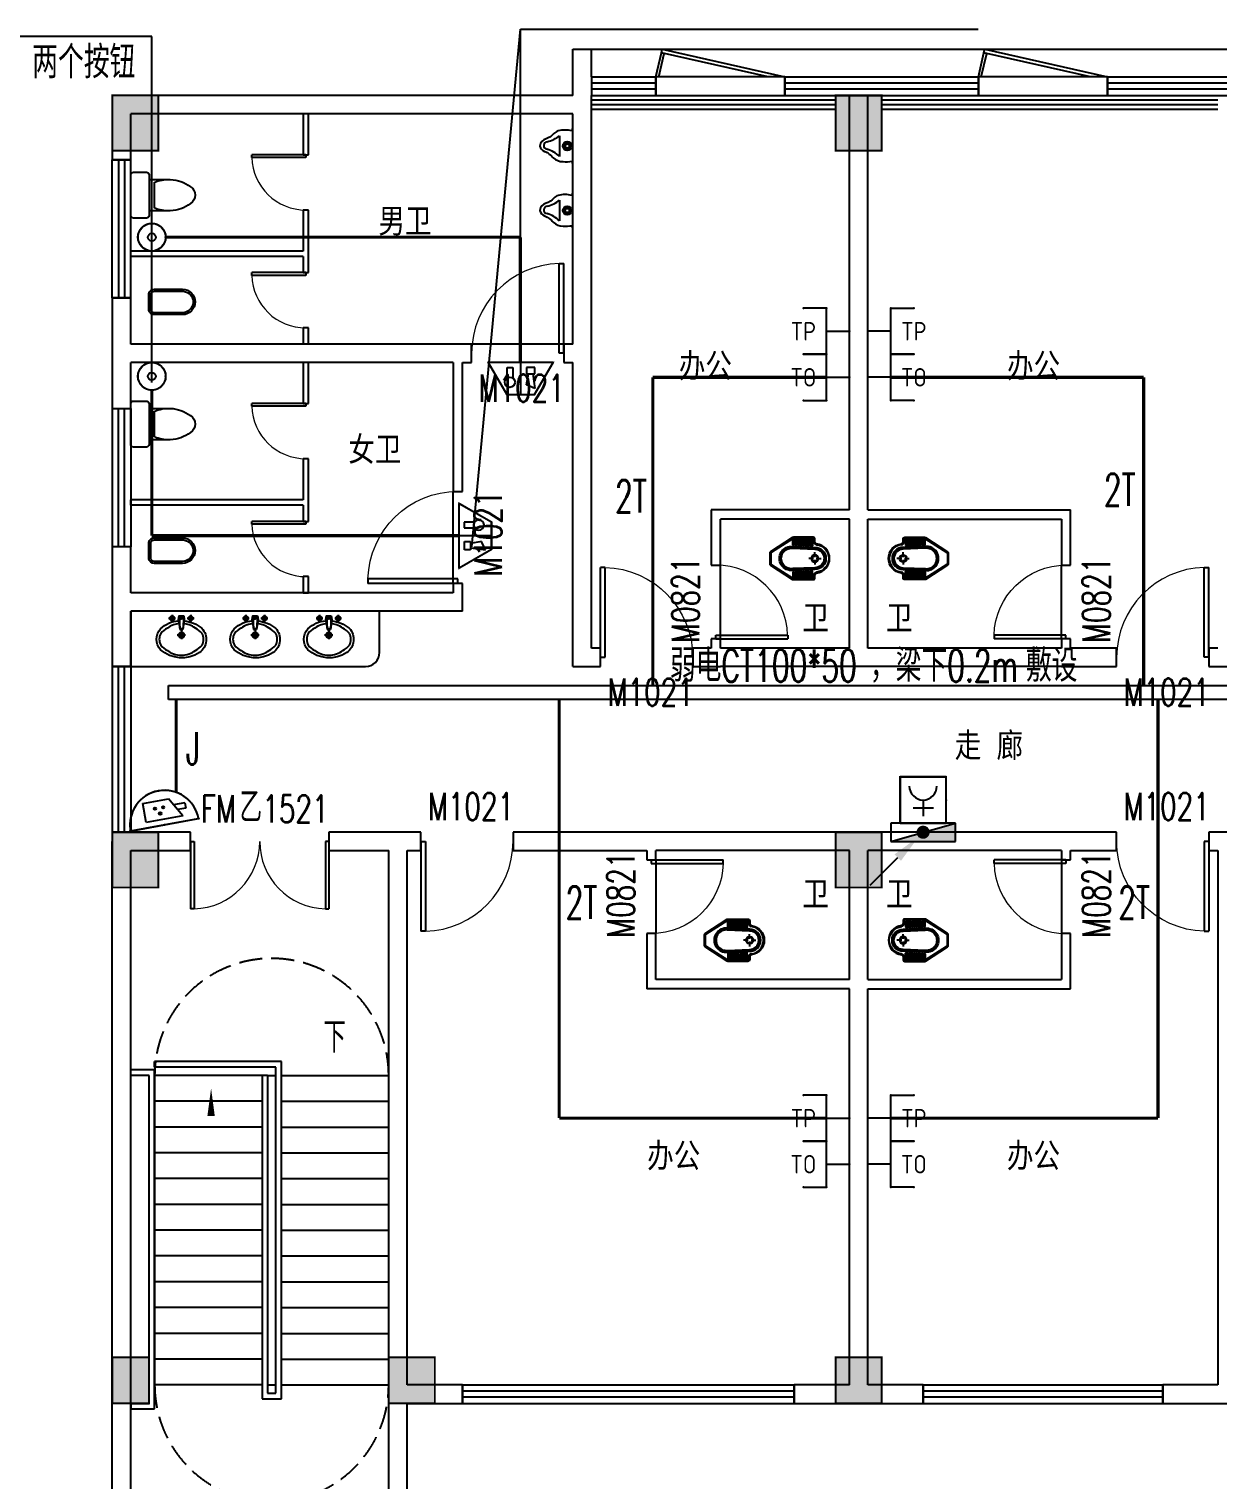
# Model space of a CAD drawing. Extents: x -6243262 to 3079315, y -2914302 to 172723.
# Drawn here: x -5603285 to -5590381, y -785745 to -770003 of the extents above; entities that cross this region are included whole.
import ezdxf
from ezdxf.enums import TextEntityAlignment as Align

# ---------------------------------------------------------------- set-up
doc = ezdxf.new("R2010")
doc.units = 0
doc.header["$LTSCALE"] = 1000
doc.linetypes.add('DASH', pattern=[0.35, 0.25, -0.1])
for name, color, linetype in [('0-柱网', 2, 'Continuous'), ('0-铝板', 32, 'Continuous'), ('A-FLOR-OTHER1-ON', 253, 'Continuous'), ('CABLETRAY', 4, 'Continuous'), ('DIM-消防', 3, 'Continuous'), ('DIM_SYMB', 3, 'Continuous'), ('DOOR_FIRE', 4, 'Continuous'), ('DOOR_FIRE_TEXT', 7, 'Continuous'), ('EQUIP-安防', 3, 'Continuous'), ('EQUIP-消防', 3, 'Continuous'), ('EQUIP-通讯', 3, 'Continuous'), ('EQUIP_消火栓', 7, 'Continuous'), ('HANDRAIL', 3, 'Continuous'), ('LWIRE', 4, 'Continuous'), ('PUB_TEXT', 7, 'Continuous'), ('STAIR', 2, 'Continuous'), ('TEL_TEXT', 7, 'Continuous'), ('WALL', 9, 'Continuous'), ('WALL-PARAPET', 6, 'Continuous'), ('WINDOW', 4, 'Continuous'), ('WINDOW_TEXT', 7, 'Continuous'), ('WIRE-通讯', 4, 'Continuous'), ('洁具', 253, 'Continuous')]:
    doc.layers.add(name, color=color, linetype=linetype)
doc.styles.add('-宋体', font='', dxfattribs={"width": 0.8})
doc.styles.add('_TCH_DIM', font='SIMPLEX', dxfattribs={"bigfont": 'GBCBIG'})
doc.styles.add('_TCH_WINDOW', font='SIMPLEX', dxfattribs={"height": 3.5, "bigfont": 'GBCBIG'})
doc.styles.add('_TEL_ATTDEF', font='gbenor', dxfattribs={"bigfont": 'gbcbig'})
doc.styles.add('_TEL_DIM', font='SIMPLEX', dxfattribs={"width": 0.8, "height": 3.5, "bigfont": 'HZTXT'})
doc.styles.get("Standard").update_dxf_attribs({"font": 'gbenor.shx', "bigfont": 'gbcbig.shx'})
doc.styles.get('-宋体').set_extended_font_data('SimSun')

# ---------------------------------------------------------------- blocks, each defined once
blk = doc.blocks.new('$plan$00002871')
at = {"layer": '洁具', "color": 0}
for p, q in [((0, -475), (0, -423)), ((-15, -490), (-67, -490)), ((0, -505), (0, -557)), ((15, -490), (67, -490))]:
    blk.add_line(p, q, dxfattribs=at)
for points in [[(159, -508, -0.88995), (-159, -508, 0.380538), (-179, -491), (-210, -491, -0.414214), (-230, -471), (-230, -258, -0.144595), (-227, -247), (-73, -9, -0.254383), (-56, 0), (56, 0, -0.254383), (73, -9), (227, -247, -0.144595), (230, -258), (230, -471, -0.414214), (210, -491), (179, -491, 0.380538)], [(120, -491), (130, -252, 1.134994), (-130, -252), (-120, -491, 0.992594)], [(105, -490), (115, -251, 1.141146), (-115, -251), (-105, -490, 0.994896)], [(100, -490), (110, -251, 1.143479), (-110, -251), (-100, -490, 0.995777)], [(-149, -264, 1), (-149, -252), (-207, -252, 1), (-207, -264)], [(-148, -287, 1), (-148, -275), (-207, -275, 1), (-207, -287)], [(-147, -307, 1), (-147, -295), (-207, -295, 1), (-207, -307)], [(-149, -263, 1), (-149, -253), (-207, -253, 1), (-207, -263)], [(-148, -286, 1), (-148, -276), (-207, -276, 1), (-207, -286)], [(-147, -306, 1), (-147, -296), (-207, -296, 1), (-207, -306)], [(148, -287, -1), (148, -275), (207, -275, -1), (207, -287)], [(147, -307, -1), (147, -295), (207, -295, -1), (207, -307)], [(148, -286, -1), (148, -276), (207, -276, -1), (207, -286)], [(147, -306, -1), (147, -296), (207, -296, -1), (207, -306)], [(149, -264, -1), (149, -252), (207, -252, -1), (207, -264)], [(149, -263, -1), (149, -253), (207, -253, -1), (207, -263)], [(-146, -330, 1), (-146, -319), (-207, -319, 1), (-207, -330)], [(-146, -352, 1), (-146, -341), (-207, -341, 1), (-207, -352)], [(-145, -376, 1), (-145, -364), (-207, -364, 1), (-207, -376)], [(-144, -399, 1), (-144, -388), (-207, -388, 1), (-207, -399)], [(-143, -423, 1), (-143, -411), (-207, -411, 1), (-207, -423)], [(-141, -444, 1), (-141, -432), (-207, -432, 1), (-207, -444)], [(-141, -464, 1), (-141, -453), (-207, -453, 1), (-207, -464)], [(-146, -329, 1), (-146, -320), (-207, -320, 1), (-207, -329)], [(-146, -351, 1), (-146, -342), (-207, -342, 1), (-207, -351)], [(-145, -375, 1), (-145, -365), (-207, -365, 1), (-207, -375)], [(-144, -398, 1), (-144, -389), (-207, -389, 1), (-207, -398)], [(-143, -422, 1), (-143, -412), (-207, -412, 1), (-207, -422)], [(-141, -443, 1), (-141, -433), (-207, -433, 1), (-207, -443)], [(-141, -463, 1), (-141, -454), (-207, -454, 1), (-207, -463)], [(141, -444, -1), (141, -432), (207, -432, -1), (207, -444)], [(141, -464, -1), (141, -453), (207, -453, -1), (207, -464)], [(141, -443, -1), (141, -433), (207, -433, -1), (207, -443)], [(141, -463, -1), (141, -454), (207, -454, -1), (207, -463)], [(143, -423, -1), (143, -411), (207, -411, -1), (207, -423)], [(144, -399, -1), (144, -388), (207, -388, -1), (207, -399)], [(143, -422, -1), (143, -412), (207, -412, -1), (207, -422)], [(145, -376, -1), (145, -364), (207, -364, -1), (207, -376)], [(144, -398, -1), (144, -389), (207, -389, -1), (207, -398)], [(146, -352, -1), (146, -341), (207, -341, -1), (207, -352)], [(145, -375, -1), (145, -365), (207, -365, -1), (207, -375)], [(146, -330, -1), (146, -319), (207, -319, -1), (207, -330)], [(146, -351, -1), (146, -342), (207, -342, -1), (207, -351)], [(146, -329, -1), (146, -320), (207, -320, -1), (207, -329)]]:
    blk.add_lwpolyline(points, format="xyb", close=True, dxfattribs=at)
blk.add_lwpolyline([(-149, -507, 0.380538), (-179, -481), (-210, -481, -0.414214), (-220, -471), (-220, -258, -0.144595), (-218, -253), (-64, -15, -0.254383), (-56, -10), (56, -10, -0.254383), (64, -15), (218, -253, -0.144595), (220, -258), (220, -471, -0.414214), (210, -481), (179, -481, 0.380538), (149, -507, 0.380538)], format="xyb", dxfattribs=at)
for radius in [40, 31.7]:
    blk.add_circle((0, -490), radius, dxfattribs=at)
blk.add_arc((0, -490), 150, 186.665, 353.335, dxfattribs=at)
blk = doc.blocks.new('1#柱网')
at = {"layer": '0-柱网'}
for points in [[(494005, 93967), (494005, 93367), (494505, 93367), (494505, 93967)], [(501855, 93967), (501855, 93367), (502355, 93367), (502355, 93967)], [(494005, 85967), (494005, 85367), (494505, 85367), (494505, 85967)], [(501855, 85967), (501855, 85367), (502355, 85367), (502355, 85967)], [(494005, 80267), (494005, 79767), (494405, 79767), (494405, 80267)], [(497005, 80267), (497005, 79767), (497505, 79767), (497505, 80267)], [(501855, 80267), (501855, 79767), (502355, 79767), (502355, 80267)]]:
    blk.add_hatch(color=0, dxfattribs=at).paths.add_polyline_path(points)
at = {"layer": '0-柱网', "color": 0, "const_width": 20}
for points in [[(494005, 93967), (494005, 93367), (494505, 93367), (494505, 93967), (494005, 93967)], [(501855, 93967), (501855, 93367), (502355, 93367), (502355, 93967), (501855, 93967)], [(494005, 85967), (494005, 85367), (494505, 85367), (494505, 85967), (494005, 85967)], [(501855, 85967), (501855, 85367), (502355, 85367), (502355, 85967), (501855, 85967)], [(494005, 80267), (494005, 79767), (494405, 79767), (494405, 80267), (494005, 80267)], [(497005, 80267), (497005, 79767), (497505, 79767), (497505, 80267), (497005, 80267)], [(501855, 80267), (501855, 79767), (502355, 79767), (502355, 80267), (501855, 80267)]]:
    blk.add_lwpolyline(points, dxfattribs=at)
blk = doc.blocks.new('A$C22252488')
at = {"layer": '0-铝板', "color": 0}
blk.add_lwpolyline([(1218, 0), (60, 261), (69, 300), (1400, 0)], dxfattribs=at)
at = {"layer": 'WINDOW', "color": 0}
for points in [[(0, 0), (60, 261)], [(31, 0), (90, 254)]]:
    blk.add_lwpolyline(points, dxfattribs=at)
blk = doc.blocks.new('$WINLIB2D$00000001')
at = {"color": 0}
for points in [[(-0.5, 0.5), (-0.5, -0.5)], [(-0.5, 0.5), (0.5, 0.5)], [(0.5, -0.5), (0.5, 0.5)], [(0.5, 0.1667), (-0.5, 0.1667)], [(0.5, -0.1667), (-0.5, -0.1667)], [(-0.5, -0.5), (0.5, -0.5)]]:
    blk.add_lwpolyline(points, dxfattribs=at)
blk = doc.blocks.new('$DorLib2D$00000001')
at = {"color": 0}
for p, q in [((0.45, 0.975), (0.5, 0.975)), ((0.45, 0), (0.45, 0.975)), ((0.5, 0), (0.5, 0.975)), ((0.5, 0), (0.45, 0))]:
    blk.add_line(p, q, dxfattribs=at)
at = {"color": 0, "lineweight": 13}
blk.add_arc((0.475, 0), 0.975, 91.4693, 180, dxfattribs=at)
blk = doc.blocks.new('$DorLib2D$00000002')
at = {"color": 0}
for p, q in [((-0.5, 0), (-0.5, 0.4875)), ((-0.475, 0.4875), (-0.5, 0.4875)), ((-0.475, 0), (-0.475, 0.4875)), ((0.475, 0), (0.475, 0.4875)), ((0.475, 0.4875), (0.5, 0.4875)), ((0.5, 0), (0.5, 0.4875)), ((-0.5, 0), (-0.475, 0)), ((0.5, 0), (0.475, 0))]:
    blk.add_line(p, q, dxfattribs=at)
at = {"color": 0, "lineweight": 13}
for centre, start, end in [((-0.4875, 0), 0, 88.53072), ((0.4875, 0), 91.46928, 180)]:
    blk.add_arc(centre, 0.4875, start, end, dxfattribs=at)
blk = doc.blocks.new('$plan$00003671')
at = {"layer": '洁具', "color": 0}
for p, q in [((-101, 10), (-101, -63)), ((-25, 0), (-32, -39)), ((-25, 0), (25, 0)), ((-25, 0), (-17, -148)), ((25, 0), (17, -148)), ((25, 0), (32, -39)), ((101, 10), (101, -63)), ((-64, -27), (-138, -27)), ((-32, -39), (-17, -148)), ((-24, -20), (24, -20)), ((-17, -138), (17, -138)), ((-17, -148), (17, -148)), ((32, -39), (17, -148)), ((138, -27), (64, -27)), ((45, -209), (-45, -209)), ((0, -164), (0, -254))]:
    blk.add_line(p, q, dxfattribs=at)
blk.add_lwpolyline([(25, 0), (32, -39), (30, -54, -0.144626), (222, -135, -0.454002), (196, -399, -0.337627), (-227, -368, -0.376635), (-227, -140, -0.17218), (-30, -54), (-32, -39), (-25, 0)], format="xyb", close=True, dxfattribs=at)
for centre, radius in [((-101, -27), 25.2), ((-101, -27), 15.1), ((101, -27), 25.2), ((101, -27), 15.1), ((0, -209), 30.2), ((0, -209), 20.2)]:
    blk.add_circle(centre, radius, dxfattribs=at)
for centre, radius, start, end in [((-19, -374), 275, 118.8696, 138.2267), ((-16, -304), 218, 108.3074, 128.6169), ((0, -351), 268, 95.4714, 108.3074), ((-1, -27), 7.25, 80.5252, 279.4748), ((1, -27), 7.25, 260.5252, 99.4748), ((0, -351), 268, 71.6926, 84.5286), ((16, -304), 218, 51.3831, 71.6926), ((19, -374), 275, 41.7733, 61.1304), ((-102, -254), 138, 152.5904, 207.4096), ((102, -254), 138, 332.5904, 27.4096), ((-19, -135), 275, 221.7733, 241.1304), ((-16, -205), 218, 231.3831, 251.6926), ((0, -158), 268, 251.6926, 288.3074), ((16, -205), 218, 288.3074, 308.6169), ((19, -135), 275, 298.8696, 318.2267)]:
    blk.add_arc(centre, radius, start, end, dxfattribs=at)
blk = doc.blocks.new('$plan$00002813')
at = {"layer": '洁具', "color": 0}
blk.add_line((-112, -146), (114, -146), dxfattribs=at)
blk.add_lwpolyline([(-185, 0), (-185, -10), (-164, -10, 0.125587), (-163, -162, 0.087699), (-135, -207, -0.142493), (-79, -292, 0.309604), (0, -360, 0.229829), (59, -308, -0.1358), (128, -215, 0.187963), (170, -108, 0.056569), (165, -10), (185, -10), (185, 0)], format="xyb", close=True, dxfattribs=at)
for radius in [47.3, 34.6, 22.1]:
    blk.add_circle((0, -62), radius, dxfattribs=at)
for centre, radius, start, end in [((-382, -363), 346, 14.0616, 38.7001), ((335, -366), 312, 135.2868, 164.3913), ((-6, -276), 40.9, 183.6565, 351.9398)]:
    blk.add_arc(centre, radius, start, end, dxfattribs=at)
blk = doc.blocks.new('$plan$00002866')
at = {"layer": '洁具', "color": 0}
for points in [[(-366, 138), (-59, 138, -0.388189), (0, 88), (0, -88, -0.388189), (-59, -138), (-366, -138, -0.97895)], [(-58, -116), (-376, -116, -0.936623), (-366, 117), (-58, 117, -0.381636), (-21, 86), (-21, -86, -0.399536)]]:
    blk.add_lwpolyline(points, format="xyb", close=True, dxfattribs=at)
blk.add_lwpolyline([(-306, 117, 0, 0, 0.440649), (-316, 108, 0, 0, 0), (-316, -106, 0, 0, 0.411645), (-307, -115, 1.5, 1.5, 0)], format="xyseb", dxfattribs=at)
blk = doc.blocks.new('$plan$00002826')
at = {"layer": '洁具', "color": 0}
for p, q in [((-200, 170), (-200, -170)), ((-260, -140), (-260, 140))]:
    blk.add_line(p, q, dxfattribs=at)
blk.add_lwpolyline([(-650, 92, 0.537872), (-650, -92, 0.149947), (-430, -170), (-200, -170), (-200, -220, 0.414214), (-170, -250), (-30, -250, 0.414214), (0, -220), (0, 220, 0.414214), (-30, 250), (-170, 250, 0.414214), (-200, 220), (-200, 170), (-430, 170, 0.149947)], format="xyb", close=True, dxfattribs=at)
for centre, start, end in [((-413, -227), 67.4505, 91.4725), ((-413, 227), 268.6339, 292.5495)]:
    blk.add_arc(centre, 398, start, end, dxfattribs=at)
blk = doc.blocks.new('55')
at = {"color": 8}
blk.add_lwpolyline([(1535395.1, -776952.2), (1535395.1, -777552.2), (1537945.1, -777552.2, 0.4142136), (1538095.1, -777402.2), (1538095.1, -776952.2)], format="xyb", dxfattribs=at)
at = {"color": 8, "linetype": 'DASH'}
for centre, start, end in [((1536925.1, -781992.2), 359.99984, 180.00017), ((1536925.1, -785352.2), 179.99983, 0.00016)]:
    blk.add_arc(centre, 1270, start, end, dxfattribs=at)
at = {"layer": '0-铝板', "color": 8}
blk.add_lwpolyline([(1540395.1, -770852.2), (1575895.1, -770852.2), (1575895.1, -779352.2)], dxfattribs=at)
at = {"layer": 'A-FLOR-OTHER1-ON', "color": 8}
for points in [[(1540395.1, -771352.2), (1543045.1, -771352.2)], [(1543545.1, -771352.2), (1547195.1, -771352.2)], [(1540395.1, -771502.2), (1543045.1, -771502.2)], [(1543545.1, -771502.2), (1547195.1, -771502.2)]]:
    blk.add_lwpolyline(points, dxfattribs=at)
at = {"layer": 'DIM_SYMB', "color": 8}
blk.add_lwpolyline([(1537582.6, -781852.2, 0, 0, 0), (1537582.6, -786102.2, 0, 0, 0), (1536267.6, -786102.2, 0, 0, 0), (1536267.6, -782132.2, 0, 80, 0), (1536267.6, -782432.2, 0, 0, 0)], format="xyseb", dxfattribs=at)
at = {"layer": 'HANDRAIL', "color": 8}
for p, q in [((1535655.1, -781932.2), (1535395.1, -781932.2)), ((1535395.1, -781992.2), (1535395.1, -781932.2)), ((1535595.1, -781992.2), (1535395.1, -781992.2)), ((1535595.1, -785552.2), (1535595.1, -781992.2)), ((1535655.1, -785612.2), (1535655.1, -781932.2)), ((1535395.1, -785552.2), (1535595.1, -785552.2)), ((1535395.1, -785552.2), (1535395.1, -785612.2)), ((1535395.1, -785612.2), (1535655.1, -785612.2))]:
    blk.add_line(p, q, dxfattribs=at)
at = {"layer": 'STAIR', "color": 8}
for p, q in [((1537030.1, -781842.2), (1535655.1, -781842.2)), ((1535655.1, -781902.2), (1535655.1, -781842.2)), ((1537030.1, -785502.2), (1537030.1, -781842.2)), ((1536970.1, -781902.2), (1535655.1, -781902.2)), ((1535655.1, -781992.2), (1535655.1, -785352.2)), ((1536820.1, -781992.2), (1535655.1, -781992.2)), ((1536880.1, -781992.2), (1536820.1, -781992.2)), ((1536820.1, -781992.2), (1536820.1, -785502.2)), ((1536880.1, -781992.2), (1536820.1, -781992.2)), ((1536880.1, -781992.2), (1536880.1, -785352.2)), ((1536880.1, -781992.2), (1536880.1, -785442.2)), ((1536880.1, -781992.2), (1536970.1, -781992.2)), ((1536970.1, -785442.2), (1536970.1, -781902.2)), ((1536970.1, -785352.2), (1536970.1, -781992.2)), ((1537030.1, -781992.2), (1538195.1, -781992.2)), ((1538195.1, -785352.2), (1538195.1, -781992.2)), ((1536820.1, -782272.2), (1535655.1, -782272.2)), ((1537030.1, -782272.2), (1538195.1, -782272.2)), ((1536820.1, -782552.2), (1535655.1, -782552.2)), ((1537030.1, -782552.2), (1538195.1, -782552.2)), ((1536820.1, -782832.2), (1535655.1, -782832.2)), ((1537030.1, -782832.2), (1538195.1, -782832.2)), ((1536820.1, -783112.2), (1535655.1, -783112.2)), ((1537030.1, -783112.2), (1538195.1, -783112.2)), ((1536820.1, -783392.2), (1535655.1, -783392.2)), ((1537030.1, -783392.2), (1538195.1, -783392.2)), ((1536820.1, -783672.2), (1535655.1, -783672.2)), ((1537030.1, -783672.2), (1538195.1, -783672.2)), ((1536820.1, -783952.2), (1535655.1, -783952.2)), ((1537030.1, -783952.2), (1538195.1, -783952.2)), ((1536820.1, -784232.2), (1535655.1, -784232.2)), ((1537030.1, -784232.2), (1538195.1, -784232.2)), ((1536820.1, -784512.2), (1535655.1, -784512.2)), ((1537030.1, -784512.2), (1538195.1, -784512.2)), ((1536820.1, -784792.2), (1535655.1, -784792.2)), ((1537030.1, -784792.2), (1538195.1, -784792.2)), ((1536820.1, -785072.2), (1535655.1, -785072.2)), ((1537030.1, -785072.2), (1538195.1, -785072.2)), ((1536820.1, -785352.2), (1535655.1, -785352.2)), ((1536820.1, -785502.2), (1537030.1, -785502.2)), ((1536880.1, -785352.2), (1536970.1, -785352.2)), ((1536880.1, -785442.2), (1536970.1, -785442.2)), ((1537030.1, -785352.2), (1538195.1, -785352.2))]:
    blk.add_line(p, q, dxfattribs=at)
for points in [[(1540395.1, -771402.2), (1543045.1, -771402.2)], [(1540395.1, -771452.2), (1543045.1, -771452.2)], [(1543545.1, -771402.2), (1547195.1, -771402.2)], [(1543545.1, -771452.2), (1547195.1, -771452.2)]]:
    blk.add_lwpolyline(points, dxfattribs=at)
at = {"layer": 'WALL', "color": 8}
for p, q in [((1540195.1, -771252.2), (1540195.1, -770852.2)), ((1540195.1, -770852.2), (1540395.1, -770852.2)), ((1540395.1, -771152.2), (1540395.1, -770852.2)), ((1540395.1, -771152.2), (1540395.1, -771352.2)), ((1542495.1, -771152.2), (1541095.1, -771152.2)), ((1541095.1, -771152.2), (1541095.1, -771352.2)), ((1542495.1, -771352.2), (1542495.1, -771152.2)), ((1545995.1, -771152.2), (1544595.1, -771152.2)), ((1544595.1, -771152.2), (1544595.1, -771352.2)), ((1545995.1, -771352.2), (1545995.1, -771152.2)), ((1540195.1, -771352.2), (1540195.1, -771252.2)), ((1535195.1, -771352.2), (1535195.1, -772052.2)), ((1540195.1, -771352.2), (1535195.1, -771352.2)), ((1540395.1, -771452.2), (1540395.1, -771352.2)), ((1540395.1, -774152.2), (1540395.1, -771452.2)), ((1541095.1, -771352.2), (1542495.1, -771352.2)), ((1543195.1, -775852.2), (1543195.1, -771352.2)), ((1543195.1, -771352.2), (1543395.1, -771352.2)), ((1543395.1, -775852.2), (1543395.1, -771352.2)), ((1544595.1, -771352.2), (1545995.1, -771352.2)), ((1535395.1, -772052.2), (1535395.1, -771552.2)), ((1540195.1, -771552.2), (1535395.1, -771552.2)), ((1540195.1, -774052.2), (1540195.1, -771552.2)), ((1535195.1, -772052.2), (1535395.1, -772052.2)), ((1535395.1, -773552.2), (1535195.1, -773552.2)), ((1535195.1, -773552.2), (1535195.1, -774152.2)), ((1535395.1, -774052.2), (1535395.1, -773552.2)), ((1535195.1, -774152.2), (1535195.1, -774752.2)), ((1537295.1, -774052.2), (1535395.1, -774052.2)), ((1538895.1, -774052.2), (1537295.1, -774052.2)), ((1539095.1, -774052.2), (1538895.1, -774052.2)), ((1539095.1, -774252.2), (1539095.1, -774052.2)), ((1540195.1, -774052.2), (1540095.1, -774052.2)), ((1540095.1, -774052.2), (1540095.1, -774252.2)), ((1540395.1, -777352.2), (1540395.1, -774152.2)), ((1537295.1, -774252.2), (1535395.1, -774252.2)), ((1535395.1, -774752.2), (1535395.1, -774252.2)), ((1538895.1, -774252.2), (1537295.1, -774252.2)), ((1538895.1, -774252.2), (1538895.1, -775652.2)), ((1538995.1, -775652.2), (1538995.1, -774252.2)), ((1538995.1, -774252.2), (1539095.1, -774252.2)), ((1540095.1, -774252.2), (1540195.1, -774252.2)), ((1540195.1, -777552.2), (1540195.1, -774252.2)), ((1535195.1, -774752.2), (1535395.1, -774752.2)), ((1538895.1, -775652.2), (1538995.1, -775652.2)), ((1543195.1, -775852.2), (1541695.1, -775852.2)), ((1541695.1, -775852.2), (1541695.1, -776452.2)), ((1543395.1, -775852.2), (1545595.1, -775852.2)), ((1545595.1, -776452.2), (1545595.1, -775852.2)), ((1543195.1, -775952.2), (1541795.1, -775952.2)), ((1541795.1, -776452.2), (1541795.1, -775952.2)), ((1543195.1, -777352.2), (1543195.1, -775952.2)), ((1543395.1, -777352.2), (1543395.1, -775952.2)), ((1543395.1, -775952.2), (1545495.1, -775952.2)), ((1545495.1, -775952.2), (1545495.1, -776452.2)), ((1535395.1, -776252.2), (1535195.1, -776252.2)), ((1535195.1, -776252.2), (1535195.1, -776852.2)), ((1535395.1, -776752.2), (1535395.1, -776252.2)), ((1541695.1, -776452.2), (1541795.1, -776452.2)), ((1545495.1, -776452.2), (1545595.1, -776452.2)), ((1538995.1, -776652.2), (1538895.1, -776652.2)), ((1538895.1, -776652.2), (1538895.1, -776752.2)), ((1538995.1, -776952.2), (1538995.1, -776652.2)), ((1538895.1, -776752.2), (1535395.1, -776752.2)), ((1535195.1, -776852.2), (1535195.1, -777552.2)), ((1535395.1, -777552.2), (1535395.1, -776952.2)), ((1538995.1, -776952.2), (1535395.1, -776952.2)), ((1541795.1, -777252.2), (1541695.1, -777252.2)), ((1541695.1, -777252.2), (1541695.1, -777352.2)), ((1541795.1, -777352.2), (1541795.1, -777252.2)), ((1545595.1, -777252.2), (1545495.1, -777252.2)), ((1545495.1, -777252.2), (1545495.1, -777352.2)), ((1545595.1, -777352.2), (1545595.1, -777252.2)), ((1540495.1, -777352.2), (1540395.1, -777352.2)), ((1540495.1, -777552.2), (1540495.1, -777352.2)), ((1541695.1, -777352.2), (1541495.1, -777352.2)), ((1541495.1, -777352.2), (1541495.1, -777552.2)), ((1543195.1, -777352.2), (1541795.1, -777352.2)), ((1545495.1, -777352.2), (1543395.1, -777352.2)), ((1546095.1, -777352.2), (1545595.1, -777352.2)), ((1546095.1, -777552.2), (1546095.1, -777352.2)), ((1547195.1, -777352.2), (1547095.1, -777352.2)), ((1547095.1, -777352.2), (1547095.1, -777552.2)), ((1535195.1, -777552.2), (1535395.1, -777552.2)), ((1540195.1, -777552.2), (1540495.1, -777552.2)), ((1541495.1, -777552.2), (1541795.1, -777552.2)), ((1543295.1, -777552.2), (1541795.1, -777552.2)), ((1545495.1, -777552.2), (1543295.1, -777552.2)), ((1545495.1, -777552.2), (1546095.1, -777552.2)), ((1547095.1, -777552.2), (1547295.1, -777552.2)), ((1535395.1, -779352.2), (1535195.1, -779352.2)), ((1535195.1, -779352.2), (1535195.1, -779452.2)), ((1536045.1, -779352.2), (1535395.1, -779352.2)), ((1536045.1, -779552.2), (1536045.1, -779352.2)), ((1538295.1, -779352.2), (1537545.1, -779352.2)), ((1537545.1, -779352.2), (1537545.1, -779552.2)), ((1538545.1, -779352.2), (1538295.1, -779352.2)), ((1538545.1, -779552.2), (1538545.1, -779352.2)), ((1541095.1, -779352.2), (1539545.1, -779352.2)), ((1539545.1, -779352.2), (1539545.1, -779552.2)), ((1543295.1, -779352.2), (1541095.1, -779352.2)), ((1545495.1, -779352.2), (1543295.1, -779352.2)), ((1546095.1, -779352.2), (1545495.1, -779352.2)), ((1546095.1, -779552.2), (1546095.1, -779352.2)), ((1547295.1, -779352.2), (1547095.1, -779352.2)), ((1547095.1, -779352.2), (1547095.1, -779552.2)), ((1535195.1, -787052.2), (1535195.1, -779452.2)), ((1535395.1, -779552.2), (1536045.1, -779552.2)), ((1535395.1, -786852.2), (1535395.1, -779552.2)), ((1537545.1, -779552.2), (1538195.1, -779552.2)), ((1538195.1, -785452.2), (1538195.1, -779552.2)), ((1538395.1, -779552.2), (1538545.1, -779552.2)), ((1538395.1, -785352.2), (1538395.1, -779552.2)), ((1539545.1, -779552.2), (1540995.1, -779552.2)), ((1540995.1, -779552.2), (1540995.1, -779652.2)), ((1540995.1, -779652.2), (1541095.1, -779652.2)), ((1543195.1, -779552.2), (1541095.1, -779552.2)), ((1541095.1, -779652.2), (1541095.1, -779552.2)), ((1543195.1, -780952.2), (1543195.1, -779552.2)), ((1543395.1, -780952.2), (1543395.1, -779552.2)), ((1545495.1, -779552.2), (1543395.1, -779552.2)), ((1545495.1, -779552.2), (1545495.1, -779652.2)), ((1545495.1, -779652.2), (1545595.1, -779652.2)), ((1545595.1, -779652.2), (1545595.1, -779552.2)), ((1545595.1, -779552.2), (1546095.1, -779552.2)), ((1547095.1, -779552.2), (1547195.1, -779552.2)), ((1547195.1, -779552.2), (1547195.1, -785352.2)), ((1541095.1, -780452.2), (1540995.1, -780452.2)), ((1540995.1, -780452.2), (1540995.1, -781052.2)), ((1541095.1, -780952.2), (1541095.1, -780452.2)), ((1545595.1, -780452.2), (1545495.1, -780452.2)), ((1545495.1, -780452.2), (1545495.1, -780952.2)), ((1545595.1, -781052.2), (1545595.1, -780452.2)), ((1543195.1, -781052.2), (1540995.1, -781052.2)), ((1543195.1, -780952.2), (1541095.1, -780952.2)), ((1543195.1, -785352.2), (1543195.1, -781052.2)), ((1543395.1, -780952.2), (1545495.1, -780952.2)), ((1543395.1, -785352.2), (1543395.1, -781052.2)), ((1543395.1, -781052.2), (1545595.1, -781052.2)), ((1538195.1, -786852.2), (1538195.1, -785452.2)), ((1538995.1, -785352.2), (1538395.1, -785352.2)), ((1538995.1, -785552.2), (1538995.1, -785352.2)), ((1543195.1, -785352.2), (1542595.1, -785352.2)), ((1542595.1, -785352.2), (1542595.1, -785552.2)), ((1543995.1, -785352.2), (1543395.1, -785352.2)), ((1543995.1, -785552.2), (1543995.1, -785352.2)), ((1547195.1, -785352.2), (1546595.1, -785352.2)), ((1546595.1, -785352.2), (1546595.1, -785552.2)), ((1538395.1, -785552.2), (1538995.1, -785552.2)), ((1538395.1, -787052.2), (1538395.1, -785552.2)), ((1542595.1, -785552.2), (1543295.1, -785552.2)), ((1543295.1, -785552.2), (1543995.1, -785552.2)), ((1546595.1, -785552.2), (1547295.1, -785552.2))]:
    blk.add_line(p, q, dxfattribs=at)
at = {"layer": 'WALL-PARAPET', "color": 8}
for p, q in [((1537265.1, -771552.2), (1537265.1, -771997.2)), ((1537325.1, -771552.2), (1537265.1, -771552.2)), ((1537325.1, -771997.2), (1537325.1, -771552.2)), ((1537265.1, -771997.2), (1537325.1, -771997.2)), ((1537325.1, -772597.2), (1537265.1, -772597.2)), ((1537265.1, -772597.2), (1537265.1, -773042.2)), ((1537325.1, -773072.2), (1537325.1, -772597.2)), ((1537265.1, -773042.2), (1535395.1, -773042.2)), ((1535395.1, -773102.2), (1535395.1, -773042.2)), ((1537265.1, -773102.2), (1535395.1, -773102.2)), ((1537265.1, -773102.2), (1537265.1, -773277.2)), ((1537325.1, -773277.2), (1537325.1, -773072.2)), ((1537265.1, -773277.2), (1537325.1, -773277.2)), ((1537325.1, -773877.2), (1537265.1, -773877.2)), ((1537265.1, -773877.2), (1537265.1, -774052.2)), ((1537325.1, -774052.2), (1537325.1, -773877.2)), ((1537265.1, -774252.2), (1537265.1, -774697.2)), ((1537325.1, -774252.2), (1537265.1, -774252.2)), ((1537325.1, -774697.2), (1537325.1, -774252.2)), ((1537265.1, -774697.2), (1537325.1, -774697.2)), ((1537325.1, -775297.2), (1537265.1, -775297.2)), ((1537265.1, -775297.2), (1537265.1, -775742.2)), ((1537325.1, -775772.2), (1537325.1, -775297.2)), ((1537265.1, -775742.2), (1535395.1, -775742.2)), ((1535395.1, -775802.2), (1535395.1, -775742.2)), ((1537265.1, -775802.2), (1535395.1, -775802.2)), ((1537265.1, -775802.2), (1537265.1, -775977.2)), ((1537325.1, -775977.2), (1537325.1, -775772.2)), ((1537265.1, -775977.2), (1537325.1, -775977.2)), ((1537325.1, -776577.2), (1537265.1, -776577.2)), ((1537265.1, -776577.2), (1537265.1, -776752.2)), ((1537325.1, -776752.2), (1537325.1, -776577.2)), ((1537265.1, -776752.2), (1537325.1, -776752.2))]:
    blk.add_line(p, q, dxfattribs=at)
at = {"layer": 'WINDOW', "color": 8}
for p, q in [((1540095.1, -774052.2), (1539095.1, -774052.2)), ((1538895.1, -776652.2), (1538895.1, -775652.2)), ((1541795.1, -777252.2), (1541795.1, -776452.2)), ((1545495.1, -777252.2), (1545495.1, -776452.2)), ((1541095.1, -779652.2), (1541095.1, -780452.2)), ((1545495.1, -779652.2), (1545495.1, -780452.2))]:
    blk.add_line(p, q, dxfattribs=at)
at = {"color": 8}
for name, p, rotation in [('$plan$00002813', (1540195.1, -771902.2), 269.9999999999999), ('$plan$00002813', (1540195.1, -772602.2), 269.9999999999999), ('$plan$00002866', (1535592.8, -773595), 180), ('$plan$00002866', (1535592.8, -776295), 179.9999999999999), ('$plan$00002871', (1544268.1, -776380), 270.0000000000284), ('$plan$00003671', (1535945.1, -777003.1), 359.9999999999999), ('$plan$00003671', (1536745.1, -777003.1), 359.9999999999999), ('$plan$00003671', (1537545.1, -777003.1), 359.9999999999999), ('$plan$00002871', (1541622.1, -780524.4), 90.00000000002842)]:
    blk.add_blockref(name, p, dxfattribs=dict(at, rotation=rotation))
at = {"color": 8, "yscale": -1, "rotation": 180}
for p in [(1535395.1, -772435.9), (1535395.1, -774921.1)]:
    blk.add_blockref('$plan$00002826', p, dxfattribs=at)
at = {"color": 8, "xscale": -1}
for p, rotation in [((1542330.6, -776380), 89.99999999997154), ((1544268.1, -780524.4), 269.9999999999715)]:
    blk.add_blockref('$plan$00002871', p, dxfattribs=dict(at, rotation=rotation))
at = {"layer": '0-柱网', "color": 8}
blk.add_blockref('1#柱网', (1041190.1, -865319.4), dxfattribs=at)
at = {"layer": '0-铝板', "color": 8}
for p in [(1541095.1, -771152.2), (1544595.1, -771152.2)]:
    blk.add_blockref('A$C22252488', p, dxfattribs=at)
at = {"layer": 'DOOR_FIRE', "color": 8, "xscale": 1500, "yscale": 1500, "zscale": 200, "rotation": 180}
blk.add_blockref('$DorLib2D$00000002', (1536795.1, -779452.2), dxfattribs=at)
at = {"layer": 'WINDOW', "color": 8}
for name, p, xscale, yscale, zscale, rotation in [('$WINLIB2D$00000001', (1540745.1, -771252.2), -700.0000000149448, -200, -700.0000000149448, 180), ('$WINLIB2D$00000001', (1543545.1, -771252.2), -2100.000000000204, -200, -2100.000000000204, 180), ('$WINLIB2D$00000001', (1547295.1, -771252.2), -2600.000000000007, -200, -2600.000000000007, 180), ('$WINLIB2D$00000001', (1535295.1, -772802.2), 1500, 200, 1500, 90), ('$DorLib2D$00000001', (1537295.1, -772297.2), 600, 600, 600, 90), ('$DorLib2D$00000001', (1537295.1, -773577.2), 600, 600, 600, 90), ('$WINLIB2D$00000001', (1535295.1, -775502.2), -1500, 200, -1500, 90), ('$DorLib2D$00000001', (1537295.1, -774997.2), 600, 600, 600, 90), ('$DorLib2D$00000001', (1537295.1, -776277.2), 600, 600, 600, 90), ('$WINLIB2D$00000001', (1535295.1, -778452.2), -1800.00000000004, -200, -1800.00000000004, 90), ('$WINLIB2D$00000001', (1540795.1, -785452.2), -3600, -200, -3600, 180), ('$WINLIB2D$00000001', (1545295.1, -785452.2), -2600, -200, -2600, 180)]:
    blk.add_blockref(name, p, dxfattribs=dict(at, xscale=xscale, yscale=yscale, zscale=zscale, rotation=rotation))
ref = blk.add_blockref('$DorLib2D$00000001', (1539595.1, -774152.2), dxfattribs=dict(at, xscale=-1000, yscale=-1000, zscale=-1000, rotation=180))
ref.add_attrib('A', 'M1021', (1539170.1, -774680.8), dxfattribs={"layer": 'WINDOW_TEXT', "color": 8, "height": 297.5, "style": '_TCH_WINDOW', "width": 0.705882})
ref = blk.add_blockref('$DorLib2D$00000001', (1538945.1, -776152.2), dxfattribs=dict(at, xscale=-1000, yscale=1000, zscale=-1000, rotation=90))
ref.add_attrib('A', 'M1021', (1539423.8, -776577.2), dxfattribs={"layer": 'WINDOW_TEXT', "color": 8, "height": 297.5, "rotation": 90, "style": '_TCH_WINDOW', "width": 0.705882})
ref = blk.add_blockref('$DorLib2D$00000001', (1540995.1, -777452.2), dxfattribs=dict(at, xscale=1000, yscale=-1000, zscale=1000, rotation=180))
ref.add_attrib('A', 'M1021', (1540570.1, -777980.8), dxfattribs={"layer": 'WINDOW_TEXT', "color": 8, "height": 297.5, "style": '_TCH_WINDOW', "width": 0.705882})
ref = blk.add_blockref('$DorLib2D$00000001', (1541745.1, -776852.2), dxfattribs=dict(at, xscale=-800, yscale=-800, zscale=-800, rotation=90))
ref.add_attrib('A', 'M0821', (1541564, -777297.2), dxfattribs={"layer": 'WINDOW_TEXT', "color": 8, "height": 297.5, "rotation": 90, "style": '_TCH_WINDOW', "width": 0.705882})
ref = blk.add_blockref('$DorLib2D$00000001', (1545545.1, -776852.2), dxfattribs=dict(at, xscale=-800, yscale=800, zscale=-800, rotation=90))
ref.add_attrib('A', 'M0821', (1546023.8, -777297.2), dxfattribs={"layer": 'WINDOW_TEXT', "color": 8, "height": 297.5, "rotation": 90, "style": '_TCH_WINDOW', "width": 0.705882})
ref = blk.add_blockref('$DorLib2D$00000001', (1546595.1, -777452.2), dxfattribs=dict(at, xscale=-1000, yscale=-1000, zscale=-1000, rotation=180))
ref.add_attrib('A', 'M1021', (1546170.1, -777980.8), dxfattribs={"layer": 'WINDOW_TEXT', "color": 8, "height": 297.5, "style": '_TCH_WINDOW', "width": 0.705882})
ref = blk.add_blockref('$DorLib2D$00000001', (1539045.1, -779452.2), dxfattribs=dict(at, xscale=1000, yscale=1000, zscale=1000, rotation=180))
ref.add_attrib('A', 'M1021', (1538620.1, -779221), dxfattribs={"layer": 'WINDOW_TEXT', "color": 8, "height": 297.5, "style": '_TCH_WINDOW', "width": 0.705882})
ref = blk.add_blockref('$DorLib2D$00000001', (1546595.1, -779452.2), dxfattribs=dict(at, xscale=-1000, yscale=1000, zscale=-1000, rotation=180))
ref.add_attrib('A', 'M1021', (1546170.1, -779221), dxfattribs={"layer": 'WINDOW_TEXT', "color": 8, "height": 297.5, "style": '_TCH_WINDOW', "width": 0.705882})
ref = blk.add_blockref('$DorLib2D$00000001', (1541045.1, -780052.2), dxfattribs=dict(at, xscale=-800, yscale=800, zscale=-800, rotation=270))
ref.add_attrib('A', 'M0821', (1540864, -780497.2), dxfattribs={"layer": 'WINDOW_TEXT', "color": 8, "height": 297.5, "rotation": 90, "style": '_TCH_WINDOW', "width": 0.705882})
ref = blk.add_blockref('$DorLib2D$00000001', (1545545.1, -780052.2), dxfattribs=dict(at, xscale=-800, yscale=-800, zscale=-800, rotation=270))
ref.add_attrib('A', 'M0821', (1546023.8, -780497.2), dxfattribs={"layer": 'WINDOW_TEXT', "color": 8, "height": 297.5, "rotation": 90, "style": '_TCH_WINDOW', "width": 0.705882})
at = {"layer": 'DIM_SYMB', "color": 7, "style": '_TCH_DIM'}
blk.add_text('下', height=337.6, dxfattribs=at).set_placement((1537487.7, -781747.2))
at = {"layer": 'DOOR_FIRE_TEXT', "color": 8, "style": '_TCH_WINDOW', "width": 0.705882}
for s, p in [('FM', (1536157.3, -779247.3)), ('1521', (1536823, -779247.3))]:
    blk.add_text(s, height=297.5, dxfattribs=at).set_placement(p)
at = {"layer": 'DOOR_FIRE_TEXT', "color": 8, "style": '_TCH_WINDOW'}
blk.add_text('乙', height=337.6, dxfattribs=at).set_placement((1536577.3, -779247.3))
at = {"layer": 'PUB_TEXT', "color": 8, "style": '-宋体', "width": 0.8}
for s, height, p in [('男卫', 264.35, (1538083.7, -772846.4)), ('办公', 264.35, (1541343.2, -774417.6)), ('办公', 264.35, (1544904.9, -774417.6)), ('女卫', 264.35, (1537756.3, -775325)), ('卫', 264.3, (1542684.4, -777153.9)), ('卫', 264.3, (1543592.6, -777153.9)), ('走', 264.3, (1544338.4, -778538.3)), ('廊', 264.3, (1544792, -778538.3)), ('卫', 264.3, (1542684.4, -780150.5)), ('卫', 264.3, (1543592.6, -780150.5)), ('办公', 264.35, (1540999.8, -782993.2)), ('办公', 264.35, (1544904.9, -782993.2))]:
    blk.add_text(s, height=height, dxfattribs=at).set_placement(p)
blk = doc.blocks.new('$equip$00001847')
for p, q in [((-0.5, 0.499), (-0.5, 0.999)), ((0.5, 0.999), (0.5, 0.499)), ((0.5, 0.499), (-0.5, 0.499)), ((0, 0.5), (0, 0))]:
    blk.add_line(p, q)
for p in [(-0.5, 0.999), (0.5, 0.999), (-0.5, 0.499), (0.5, 0.499), (0, 0)]:
    blk.add_point(p)
at = {"color": 7, "style": '_TEL_DIM'}
blk.add_attdef('$TEXT$', text='', height=0.4, dxfattribs=at).set_placement((0, 0.999), align=Align.MIDDLE_CENTER)
at = {"color": 7, "style": '_TEL_DIM', "flags": 1}
blk.add_attdef('A', text='', height=0.00002, dxfattribs=at).set_placement((0, 0), align=Align.MIDDLE_CENTER)
blk = doc.blocks.new('$equip$00001867')
for p, q in [((-0.5, 0.499), (-0.5, 0.999)), ((0.5, 0.999), (0.5, 0.499)), ((0.5, 0.499), (-0.5, 0.499)), ((0, 0.5), (0, 0))]:
    blk.add_line(p, q)
for p in [(-0.5, 0.999), (0.5, 0.999), (-0.5, 0.499), (0.5, 0.499), (0, 0)]:
    blk.add_point(p)
at = {"color": 7, "style": '_TEL_DIM'}
blk.add_attdef('$TEXT$', text='', height=0.4, dxfattribs=at).set_placement((0, 0.999), align=Align.MIDDLE_CENTER)
at = {"color": 7, "style": '_TEL_DIM', "flags": 1}
blk.add_attdef('A', text='', height=0.00002, dxfattribs=at).set_placement((0, 0), align=Align.MIDDLE_CENTER)
blk = doc.blocks.new('$equip$00002353')
for p, q in [((0.75, 0), (-0.75, 0)), ((-0.517, -0.393), (-0.517, -0.273)), ((-0.517, -0.273), (-0.341, -0.273)), ((-0.427, -0.123), (0.383, -0.123)), ((-0.427, -0.123), (-0.187, -0.543)), ((0.383, -0.123), (0.383, -0.543)), ((-0.517, -0.393), (-0.273, -0.393)), ((0.383, -0.543), (-0.187, -0.543))]:
    blk.add_line(p, q)
at = {"const_width": 0.04}
for points in [[(-0.75, 0), (-0.779, 0)], [(0.75, 0), (0.779, 0)]]:
    blk.add_lwpolyline(points, dxfattribs=at)
blk.add_lwpolyline([(0.75, 0, -1), (-0.75, 0), (0.75, 0), (0.75, 0, -1), (-0.75, 0, -1.517539)], format="xyb", dxfattribs=at)
for centre, radius in [((0.052, -0.26), 0.03), ((-0.038, -0.38), 0.024), ((0.142, -0.38), 0.024)]:
    blk.add_circle(centre, radius)
blk.add_arc((0, 0), 0.75, 180, 0)
for p in [(-0.75, 0), (0, 0), (0.75, 0), (0, -0.75)]:
    blk.add_point(p)
for points in [[(0.026, -0.245), (0.078, -0.245), (0.022, -0.26), (0.082, -0.26)], [(0.026, -0.275), (0.078, -0.275), (0.022, -0.26), (0.082, -0.26)], [(0.037, -0.234), (0.067, -0.234), (0.026, -0.245), (0.078, -0.245)], [(0.037, -0.286), (0.067, -0.286), (0.026, -0.275), (0.078, -0.275)], [(0.052, -0.23), (0.052, -0.23), (0.037, -0.234), (0.067, -0.234)], [(0.052, -0.29), (0.052, -0.29), (0.037, -0.286), (0.067, -0.286)], [(-0.059, -0.368), (-0.017, -0.368), (-0.062, -0.38), (-0.014, -0.38)], [(-0.059, -0.392), (-0.017, -0.392), (-0.062, -0.38), (-0.014, -0.38)], [(-0.05, -0.359), (-0.026, -0.359), (-0.059, -0.368), (-0.017, -0.368)], [(-0.05, -0.401), (-0.026, -0.401), (-0.059, -0.392), (-0.017, -0.392)], [(-0.038, -0.356), (-0.038, -0.356), (-0.05, -0.359), (-0.026, -0.359)], [(-0.038, -0.404), (-0.038, -0.404), (-0.05, -0.401), (-0.026, -0.401)], [(0.121, -0.368), (0.163, -0.368), (0.118, -0.38), (0.166, -0.38)], [(0.121, -0.392), (0.163, -0.392), (0.118, -0.38), (0.166, -0.38)], [(0.13, -0.359), (0.154, -0.359), (0.121, -0.368), (0.163, -0.368)], [(0.13, -0.401), (0.154, -0.401), (0.121, -0.392), (0.163, -0.392)], [(0.142, -0.356), (0.142, -0.356), (0.13, -0.359), (0.154, -0.359)], [(0.142, -0.404), (0.142, -0.404), (0.13, -0.401), (0.154, -0.401)]]:
    blk.add_solid(points)
at = {"color": 7, "style": '_TEL_DIM', "flags": 1}
blk.add_attdef('A', text='', height=0.00002, dxfattribs=at).set_placement((0, 0), align=Align.MIDDLE_CENTER)
blk = doc.blocks.new('$equip$00002679')
for p, q in [((-0.3, 0.699), (-0.703, 0)), ((0.3, 0.699), (-0.3, 0.699)), ((0.3, 0.699), (-0.3, 0.699)), ((0, 0.699), (0, 0)), ((0.703, 0), (0.3, 0.699)), ((-0.264, 0.249), (-0.304, 0.569)), ((-0.304, 0.569), (-0.128, 0.489)), ((-0.128, 0.489), (-0.168, 0.249)), ((0.174, 0.11), (0.174, 0.338)), ((0.294, 0.338), (0.294, 0.11)), ((-0.703, 0), (0.703, 0)), ((-0.304, 0.249), (-0.304, 0.113)), ((-0.128, 0.249), (-0.304, 0.249)), ((-0.304, 0.113), (-0.128, 0.113)), ((-0.128, 0.113), (-0.128, 0.249)), ((0.294, 0.11), (0.174, 0.11))]:
    blk.add_line(p, q)
at = {"const_width": 0.04}
for points in [[(-0.299, 0.699), (0.301, 0.699), (0.703, 0), (-0.702, 0), (-0.299, 0.699), (0.301, 0.699)], [(-0.3, 0.699), (0.3, 0.699), (0.703, 0), (-0.703, 0), (-0.3, 0.699), (0.3, 0.699)]]:
    blk.add_lwpolyline(points, dxfattribs=at)
blk.add_circle((0.234, 0.43), 0.111)
for p in [(0, 0.699), (-0.501, 0.349), (0.502, 0.349), (0, 0)]:
    blk.add_point(p)
at = {"color": 7, "flags": 1}
for tag, height, p in [('B', 0.4, (0.961, 0.299)), ('A', 0.00002, (0, 0))]:
    blk.add_attdef(tag, text='', height=height, dxfattribs=at).set_placement(p, align=Align.MIDDLE_CENTER)
blk = doc.blocks.new('$equip$00002479')
at = {"const_width": 0.04}
blk.add_lwpolyline([(-0.3, 0, 1), (0.3, 0, 1), (-0.3, 0, 0.942883)], format="xyb", dxfattribs=at)
for radius in [0.3, 0.0841]:
    blk.add_circle((0, 0), radius)
for p in [(-0.3, 0), (0, 0.3), (0.3, 0), (0, -0.3)]:
    blk.add_point(p)
at = {"color": 7, "style": '_TEL_DIM', "flags": 1}
blk.add_attdef('A', text='', height=0.00002, dxfattribs=at).set_placement((0, 0), align=Align.MIDDLE_CENTER)
blk = doc.blocks.new('$equip$00002656')
for p, q in [((-0.5, 1), (-0.5, 0)), ((0.5, 1), (-0.5, 1)), ((0.5, 0), (0.5, 1)), ((-0.219, 0.331), (0.222, 0.331)), ((0, 0.5), (0, 0.15)), ((-0.5, 0), (0.5, 0))]:
    blk.add_line(p, q)
at = {"const_width": 0.04}
blk.add_lwpolyline([(-0.5, 1), (0.5, 1), (0.5, 0), (-0.5, 0), (-0.5, 1), (0.5, 1)], dxfattribs=at)
blk.add_arc((0, 0.8), 0.3, 180, 0)
for p in [(0, 1), (-0.5, 0.5), (0.5, 0.5), (0, 0)]:
    blk.add_point(p)
at = {"color": 7, "flags": 1}
for tag, height, p in [('B', 0.4, (0.762, 0.292)), ('A', 0.00002, (0, 0))]:
    blk.add_attdef(tag, text='', height=height, dxfattribs=at).set_placement(p, align=Align.MIDDLE_CENTER)
blk = doc.blocks.new('$TelecSys$00000081')
for p, q in [((0.104, 0.104), (0.104, 0.104)), ((-0.104, -0.104), (-0.104, -0.104)), ((-1.15, -1.15), (-0.55, -0.55))]:
    blk.add_line(p, q)
at = {"const_width": 0.142}
blk.add_lwpolyline([(0.071, 0, 1), (-0.071, 0, 1)], format="xyb", close=True, dxfattribs=at)
blk.add_solid([(-0.62, -0.48), (-0.48, -0.62), (-0.1, -0.1)])
at = {"width": 0.8, "flags": 9}
blk.add_attdef('A', (0, 0), '', height=0.00002, rotation=180, dxfattribs=at)
blk = doc.blocks.new('$TwtSys$00000434')
for p, q in [((-0.5, 0.5), (-0.5, -0.5)), ((-0.5, -0.5), (0.5, 0.5)), ((0.5, 0.5), (-0.5, 0.5)), ((0.5, -0.5), (0.5, 0.5)), ((-0.5, -0.5), (0.5, -0.5))]:
    blk.add_line(p, q)
blk.add_solid([(0.5, -0.5), (0.5, 0.5), (-0.5, -0.5)])

msp = doc.modelspace()

# ---------------------------------------------------------------- linework, layer by layer
at = {"layer": 'CABLETRAY'}
for p, q in [((-5601771.4, -777282.2), (-5601771.4, -777132.2)), ((-5601771.4, -777132.2), (-5586013.9, -777132.2)), ((-5586013.9, -777282.2), (-5601771.4, -777282.2))]:
    msp.add_line(p, q, dxfattribs=at)
at = {"layer": 'DIM-消防'}
for p, q in [((-5598477.4, -775624.7), (-5597951.9, -770003.4)), ((-5597951.9, -773623.4), (-5597951.9, -770003.4)), ((-5597951.9, -770003.4), (-5592984.3, -770003.4)), ((-5601952.3, -770083.2), (-5607235.3, -770083.2)), ((-5601952.3, -773839.6), (-5601952.3, -770083.2))]:
    msp.add_line(p, q, dxfattribs=at)
at = {"layer": 'WIRE-通讯', "linetype": 'Continuous', "const_width": 35}
for points in [[(-5601802.3, -772263.6), (-5597951.9, -772263.6)], [(-5597951.9, -773623.4), (-5597951.9, -772263.6)], [(-5596515.2, -773784.7), (-5594631, -773784.7)], [(-5596515.2, -777132.2), (-5596515.2, -773784.7)], [(-5593931.5, -773784.7), (-5591187.3, -773784.7)], [(-5591187.3, -777132.2), (-5591187.3, -773784.7)], [(-5601952.3, -775504.7), (-5601952.3, -773923.6)], [(-5601952.3, -775504.7), (-5598616.9, -775504.7)], [(-5601687.7, -778289.9), (-5601687.7, -777282.2)], [(-5597530.7, -781827.6), (-5597530.7, -777282.2)], [(-5591031.8, -781827.6), (-5591031.8, -777282.2)], [(-5597530.7, -781827.6), (-5594631, -781827.6)], [(-5591031.8, -781827.6), (-5593931.5, -781827.6)]]:
    msp.add_lwpolyline(points, dxfattribs=at)

# ---------------------------------------------------------------- block references
msp.add_blockref('55', (-7137576.4, 628.6))
at = {"layer": 'EQUIP-安防', "xscale": 500, "yscale": 500, "zscale": 500}
for p in [(-5601952.3, -772263.6), (-5601952.3, -773773.6)]:
    msp.add_blockref('$equip$00002479', p, dxfattribs=at)
at = {"layer": 'EQUIP-安防', "xscale": 499.9999999999999, "yscale": 499.9999999999999, "zscale": 499.9999999999999, "rotation": 190.3284730272937}
msp.add_blockref('$equip$00002353', (-5601814.1, -778643), dxfattribs=at)
at = {"layer": 'EQUIP-消防', "yscale": 500, "zscale": 500}
for p, xscale, rotation in [((-5597948.8, -773623.4), 500, 180), ((-5598616.9, -775504.8), -500, 270)]:
    msp.add_blockref('$equip$00002679', p, dxfattribs=dict(at, xscale=xscale, rotation=rotation))
at = {"layer": 'EQUIP-消防', "xscale": 500, "yscale": 500, "zscale": 500}
msp.add_blockref('$equip$00002656', (-5593581.5, -778623.6), dxfattribs=at)
at = {"layer": 'EQUIP-通讯'}
ref = msp.add_blockref('$equip$00001867', (-5594381.3, -773284.7), dxfattribs=dict(at, xscale=-500, yscale=500, zscale=500, rotation=90))
ref.add_attrib('$TEXT$', 'TP', dxfattribs={"layer": '0', "color": 7, "height": 200, "style": '_TEL_ATTDEF'}).set_placement((-5594880.8, -773284.7), align=Align.MIDDLE_CENTER)
ref = msp.add_blockref('$equip$00001867', (-5594181.3, -773284.7), dxfattribs=dict(at, xscale=500, yscale=500, zscale=500, rotation=270))
ref.add_attrib('$TEXT$', 'TP', dxfattribs={"layer": '0', "color": 7, "height": 200, "style": '_TEL_ATTDEF'}).set_placement((-5593681.8, -773284.7), align=Align.MIDDLE_CENTER)
ref = msp.add_blockref('$equip$00001847', (-5594381.3, -773784.7), dxfattribs=dict(at, xscale=-500, yscale=500, zscale=500, rotation=90))
ref.add_attrib('$TEXT$', 'TO', dxfattribs={"layer": '0', "color": 7, "height": 200, "style": '_TEL_ATTDEF'}).set_placement((-5594880.8, -773784.7), align=Align.MIDDLE_CENTER)
ref = msp.add_blockref('$equip$00001847', (-5594181.3, -773784.7), dxfattribs=dict(at, xscale=500, yscale=500, zscale=500, rotation=270))
ref.add_attrib('$TEXT$', 'TO', dxfattribs={"layer": '0', "color": 7, "height": 200, "style": '_TEL_ATTDEF'}).set_placement((-5593681.8, -773784.7), align=Align.MIDDLE_CENTER)
ref = msp.add_blockref('$equip$00001867', (-5594381.3, -781827.6), dxfattribs=dict(at, xscale=-500, yscale=500, zscale=500, rotation=90))
ref.add_attrib('$TEXT$', 'TP', dxfattribs={"layer": '0', "color": 7, "height": 200, "style": '_TEL_ATTDEF'}).set_placement((-5594880.8, -781827.6), align=Align.MIDDLE_CENTER)
ref = msp.add_blockref('$equip$00001867', (-5594181.3, -781827.6), dxfattribs=dict(at, xscale=500, yscale=500, zscale=500, rotation=270))
ref.add_attrib('$TEXT$', 'TP', dxfattribs={"layer": '0', "color": 7, "height": 200, "style": '_TEL_ATTDEF'}).set_placement((-5593681.8, -781827.6), align=Align.MIDDLE_CENTER)
ref = msp.add_blockref('$equip$00001847', (-5594381.3, -782327.6), dxfattribs=dict(at, xscale=-500, yscale=500, zscale=500, rotation=90))
ref.add_attrib('$TEXT$', 'TO', dxfattribs={"layer": '0', "color": 7, "height": 200, "style": '_TEL_ATTDEF'}).set_placement((-5594880.8, -782327.6), align=Align.MIDDLE_CENTER)
ref = msp.add_blockref('$equip$00001847', (-5594181.3, -782327.6), dxfattribs=dict(at, xscale=500, yscale=500, zscale=500, rotation=270))
ref.add_attrib('$TEXT$', 'TO', dxfattribs={"layer": '0', "color": 7, "height": 200, "style": '_TEL_ATTDEF'}).set_placement((-5593681.8, -782327.6), align=Align.MIDDLE_CENTER)
at = {"layer": 'EQUIP_消火栓', "xscale": 700, "yscale": 200, "zscale": 700}
msp.add_blockref('$TwtSys$00000434', (-5593581.5, -778723.6), dxfattribs=at)
at = {"layer": 'LWIRE', "xscale": 500, "yscale": 500, "zscale": 500}
msp.add_blockref('$TelecSys$00000081', (-5593581.5, -778723.6), dxfattribs=at)

# ---------------------------------------------------------------- texts
at = {"layer": 'DIM-消防', "color": 7, "style": '_TEL_DIM', "width": 0.8}
msp.add_text('两个按钮', height=350, dxfattribs=at).set_placement((-5603250.3, -770538.2))
at = {"layer": 'TEL_TEXT', "style": '_TEL_DIM'}
for s, width, p in [('2T', 0.64, (-5596924.5, -775251.2)), ('2T', 0.64, (-5591619.9, -775181.2)), ('弱电', 0.8, (-5596330.1, -777089.9)), ('CT100*50', 0.64, (-5595770.1, -777089.9)), ('，梁下', 0.8, (-5594159.4, -777089.9)), ('0.2m', 0.64, (-5593319.4, -777089.9)), ('敷设', 0.8, (-5592466.1, -777089.9)), ('J', 0.64, (-5601581.2, -777988.7)), ('2T', 0.64, (-5597460.8, -779662.4)), ('2T', 0.64, (-5591464.4, -779662.4))]:
    msp.add_text(s, height=350, dxfattribs=dict(at, width=width)).set_placement(p)

doc.saveas('drawing.dxf')
